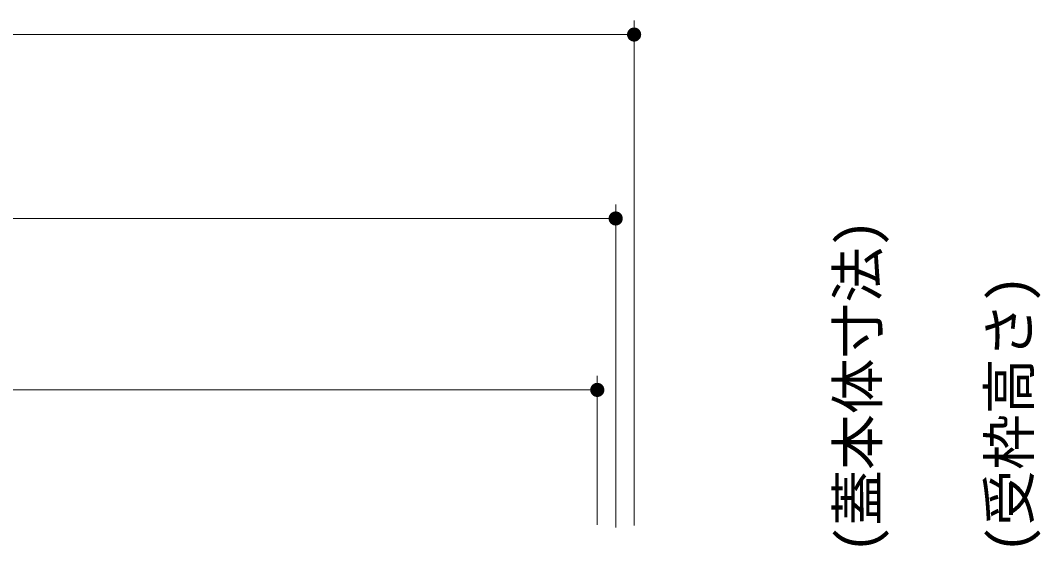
# Model space of a CAD drawing. Units: millimetres at full size, sheet at 1:5; details may follow other scales. Extents: x -1552 to 1963, y -1362 to 1348.
# Drawn here: x -482.4 to -122.1, y -558.6 to -373 of the extents above; entities that cross this region are included whole.
import ezdxf
from ezdxf.enums import TextEntityAlignment as Align

# ---------------------------------------------------------------- set-up
doc = ezdxf.new("R2010")
doc.units = ezdxf.units.MM
doc.header["$LTSCALE"] = 5
doc.layers.add('4-4', color=7, linetype='Continuous', lineweight=18)
doc.styles.add('ＭＳ ゴシック', font='')
doc.styles.get('ＭＳ ゴシック').set_extended_font_data('MS Gothic')

msp = doc.modelspace()

# ---------------------------------------------------------------- linework, layer by layer
at = {"layer": '4-4'}
for p, q in [((-265.701, -551.412), (-265.701, -372.976)), ((-965.701, -377.976), (-265.701, -377.976)), ((-272.201, -552.212), (-272.201, -437.976)), ((-959.201, -442.976), (-272.201, -442.976)), ((-278.701, -551.212), (-278.701, -498.549)), ((-952.701, -503.549), (-278.701, -503.549))]:
    msp.add_line(p, q, dxfattribs=at)
for points in [[(-265.701, -377.976), (-268.201, -377.976), (-268.182, -377.663)], [(-265.701, -377.976), (-268.182, -378.289), (-268.201, -377.976)], [(-265.701, -377.976), (-268.182, -377.663), (-268.123, -377.354)], [(-265.701, -377.976), (-268.123, -378.598), (-268.182, -378.289)], [(-265.701, -377.976), (-268.123, -377.354), (-268.026, -377.056)], [(-265.701, -377.976), (-268.026, -378.896), (-268.123, -378.598)], [(-265.701, -377.976), (-268.026, -377.056), (-267.892, -376.772)], [(-265.701, -377.976), (-267.892, -379.18), (-268.026, -378.896)], [(-265.701, -377.976), (-267.892, -376.772), (-267.724, -376.506)], [(-265.701, -377.976), (-267.724, -379.445), (-267.892, -379.18)], [(-265.701, -377.976), (-267.724, -376.506), (-267.524, -376.265)], [(-265.701, -377.976), (-267.524, -379.687), (-267.724, -379.445)], [(-265.701, -377.976), (-267.524, -376.265), (-267.295, -376.05)], [(-265.701, -377.976), (-267.295, -379.902), (-267.524, -379.687)], [(-265.701, -377.976), (-267.295, -376.05), (-267.041, -375.865)], [(-265.701, -377.976), (-267.041, -380.087), (-267.295, -379.902)], [(-265.701, -377.976), (-267.041, -375.865), (-266.766, -375.714)], [(-265.701, -377.976), (-266.766, -380.238), (-267.041, -380.087)], [(-265.701, -377.976), (-266.766, -375.714), (-266.474, -375.598)], [(-265.701, -377.976), (-266.474, -380.354), (-266.766, -380.238)], [(-265.701, -377.976), (-266.474, -375.598), (-266.17, -375.52)], [(-265.701, -377.976), (-266.17, -380.432), (-266.474, -380.354)], [(-265.701, -377.976), (-266.17, -375.52), (-265.858, -375.481)], [(-265.701, -377.976), (-265.858, -380.471), (-266.17, -380.432)], [(-265.701, -377.976), (-265.858, -375.481), (-265.544, -375.481)], [(-265.701, -377.976), (-265.544, -380.471), (-265.858, -380.471)], [(-265.701, -377.976), (-265.544, -375.481), (-265.233, -375.52)], [(-265.701, -377.976), (-265.233, -375.52), (-264.929, -375.598)], [(-265.701, -377.976), (-264.929, -375.598), (-264.637, -375.714)], [(-265.701, -377.976), (-264.637, -375.714), (-264.362, -375.865)], [(-265.701, -377.976), (-264.362, -375.865), (-264.108, -376.05)], [(-265.701, -377.976), (-264.108, -376.05), (-263.879, -376.265)], [(-265.701, -377.976), (-263.879, -376.265), (-263.679, -376.506)], [(-265.701, -377.976), (-263.679, -376.506), (-263.511, -376.772)], [(-265.701, -377.976), (-263.511, -376.772), (-263.377, -377.056)], [(-265.701, -377.976), (-263.377, -377.056), (-263.28, -377.354)], [(-265.701, -377.976), (-263.28, -377.354), (-263.221, -377.663)], [(-265.701, -377.976), (-263.221, -377.663), (-263.201, -377.976)], [(-265.701, -377.976), (-265.233, -380.432), (-265.544, -380.471)], [(-265.701, -377.976), (-264.929, -380.354), (-265.233, -380.432)], [(-265.701, -377.976), (-264.637, -380.238), (-264.929, -380.354)], [(-265.701, -377.976), (-264.362, -380.087), (-264.637, -380.238)], [(-265.701, -377.976), (-264.108, -379.902), (-264.362, -380.087)], [(-265.701, -377.976), (-263.879, -379.687), (-264.108, -379.902)], [(-265.701, -377.976), (-263.679, -379.445), (-263.879, -379.687)], [(-265.701, -377.976), (-263.511, -379.18), (-263.679, -379.445)], [(-265.701, -377.976), (-263.377, -378.896), (-263.511, -379.18)], [(-265.701, -377.976), (-263.28, -378.598), (-263.377, -378.896)], [(-265.701, -377.976), (-263.221, -378.289), (-263.28, -378.598)], [(-265.701, -377.976), (-263.201, -377.976), (-263.221, -378.289)], [(-272.201, -442.976), (-274.701, -442.976), (-274.682, -442.663)], [(-272.201, -442.976), (-274.682, -443.289), (-274.701, -442.976)], [(-272.201, -442.976), (-274.682, -442.663), (-274.623, -442.354)], [(-272.201, -442.976), (-274.623, -443.598), (-274.682, -443.289)], [(-272.201, -442.976), (-274.623, -442.354), (-274.526, -442.056)], [(-272.201, -442.976), (-274.526, -443.896), (-274.623, -443.598)], [(-272.201, -442.976), (-274.526, -442.056), (-274.392, -441.772)], [(-272.201, -442.976), (-274.392, -444.18), (-274.526, -443.896)], [(-272.201, -442.976), (-274.392, -441.772), (-274.224, -441.506)], [(-272.201, -442.976), (-274.224, -444.445), (-274.392, -444.18)], [(-272.201, -442.976), (-274.224, -441.506), (-274.024, -441.265)], [(-272.201, -442.976), (-274.024, -444.687), (-274.224, -444.445)], [(-272.201, -442.976), (-274.024, -441.265), (-273.795, -441.05)], [(-272.201, -442.976), (-273.795, -444.902), (-274.024, -444.687)], [(-272.201, -442.976), (-273.795, -441.05), (-273.541, -440.865)], [(-272.201, -442.976), (-273.541, -445.087), (-273.795, -444.902)], [(-272.201, -442.976), (-273.541, -440.865), (-273.266, -440.714)], [(-272.201, -442.976), (-273.266, -445.238), (-273.541, -445.087)], [(-272.201, -442.976), (-273.266, -440.714), (-272.974, -440.598)], [(-272.201, -442.976), (-272.974, -445.354), (-273.266, -445.238)], [(-272.201, -442.976), (-272.974, -440.598), (-272.67, -440.52)], [(-272.201, -442.976), (-272.67, -445.432), (-272.974, -445.354)], [(-272.201, -442.976), (-272.67, -440.52), (-272.358, -440.481)], [(-272.201, -442.976), (-272.358, -445.471), (-272.67, -445.432)], [(-272.201, -442.976), (-272.358, -440.481), (-272.044, -440.481)], [(-272.201, -442.976), (-272.044, -445.471), (-272.358, -445.471)], [(-272.201, -442.976), (-272.044, -440.481), (-271.733, -440.52)], [(-272.201, -442.976), (-271.733, -440.52), (-271.429, -440.598)], [(-272.201, -442.976), (-271.429, -440.598), (-271.137, -440.714)], [(-272.201, -442.976), (-271.137, -440.714), (-270.862, -440.865)], [(-272.201, -442.976), (-270.862, -440.865), (-270.608, -441.05)], [(-272.201, -442.976), (-270.608, -441.05), (-270.379, -441.265)], [(-272.201, -442.976), (-270.379, -441.265), (-270.179, -441.506)], [(-272.201, -442.976), (-270.179, -441.506), (-270.011, -441.772)], [(-272.201, -442.976), (-270.011, -441.772), (-269.877, -442.056)], [(-272.201, -442.976), (-269.877, -442.056), (-269.78, -442.354)], [(-272.201, -442.976), (-269.78, -442.354), (-269.721, -442.663)], [(-272.201, -442.976), (-269.721, -442.663), (-269.701, -442.976)], [(-272.201, -442.976), (-271.733, -445.432), (-272.044, -445.471)], [(-272.201, -442.976), (-271.429, -445.354), (-271.733, -445.432)], [(-272.201, -442.976), (-271.137, -445.238), (-271.429, -445.354)], [(-272.201, -442.976), (-270.862, -445.087), (-271.137, -445.238)], [(-272.201, -442.976), (-270.608, -444.902), (-270.862, -445.087)], [(-272.201, -442.976), (-270.379, -444.687), (-270.608, -444.902)], [(-272.201, -442.976), (-270.179, -444.445), (-270.379, -444.687)], [(-272.201, -442.976), (-270.011, -444.18), (-270.179, -444.445)], [(-272.201, -442.976), (-269.877, -443.896), (-270.011, -444.18)], [(-272.201, -442.976), (-269.78, -443.598), (-269.877, -443.896)], [(-272.201, -442.976), (-269.721, -443.289), (-269.78, -443.598)], [(-272.201, -442.976), (-269.701, -442.976), (-269.721, -443.289)], [(-278.701, -503.549), (-281.201, -503.549), (-281.182, -503.236)], [(-278.701, -503.549), (-281.182, -503.863), (-281.201, -503.549)], [(-278.701, -503.549), (-281.182, -503.236), (-281.123, -502.928)], [(-278.701, -503.549), (-281.123, -504.171), (-281.182, -503.863)], [(-278.701, -503.549), (-281.123, -502.928), (-281.026, -502.629)], [(-278.701, -503.549), (-281.026, -504.47), (-281.123, -504.171)], [(-278.701, -503.549), (-281.026, -502.629), (-280.892, -502.345)], [(-278.701, -503.549), (-280.892, -504.754), (-281.026, -504.47)], [(-278.701, -503.549), (-280.892, -502.345), (-280.724, -502.08)], [(-278.701, -503.549), (-280.724, -505.019), (-280.892, -504.754)], [(-278.701, -503.549), (-280.724, -502.08), (-280.524, -501.838)], [(-278.701, -503.549), (-280.524, -505.261), (-280.724, -505.019)], [(-278.701, -503.549), (-280.524, -501.838), (-280.295, -501.623)], [(-278.701, -503.549), (-280.295, -505.476), (-280.524, -505.261)], [(-278.701, -503.549), (-280.295, -501.623), (-280.041, -501.439)], [(-278.701, -503.549), (-280.041, -505.66), (-280.295, -505.476)], [(-278.701, -503.549), (-280.041, -501.439), (-279.766, -501.287)], [(-278.701, -503.549), (-279.766, -505.811), (-280.041, -505.66)], [(-278.701, -503.549), (-279.766, -501.287), (-279.474, -501.172)], [(-278.701, -503.549), (-279.474, -505.927), (-279.766, -505.811)], [(-278.701, -503.549), (-279.474, -501.172), (-279.17, -501.094)], [(-278.701, -503.549), (-279.17, -506.005), (-279.474, -505.927)], [(-278.701, -503.549), (-279.17, -501.094), (-278.858, -501.054)], [(-278.701, -503.549), (-278.858, -506.044), (-279.17, -506.005)], [(-278.701, -503.549), (-278.858, -501.054), (-278.544, -501.054)], [(-278.701, -503.549), (-278.544, -506.044), (-278.858, -506.044)], [(-278.701, -503.549), (-278.544, -501.054), (-278.233, -501.094)], [(-278.701, -503.549), (-278.233, -501.094), (-277.929, -501.172)], [(-278.701, -503.549), (-277.929, -501.172), (-277.637, -501.287)], [(-278.701, -503.549), (-277.637, -501.287), (-277.362, -501.439)], [(-278.701, -503.549), (-277.362, -501.439), (-277.108, -501.623)], [(-278.701, -503.549), (-277.108, -501.623), (-276.879, -501.838)], [(-278.701, -503.549), (-276.879, -501.838), (-276.679, -502.08)], [(-278.701, -503.549), (-276.679, -502.08), (-276.511, -502.345)], [(-278.701, -503.549), (-276.511, -502.345), (-276.377, -502.629)], [(-278.701, -503.549), (-276.377, -502.629), (-276.28, -502.928)], [(-278.701, -503.549), (-276.28, -502.928), (-276.221, -503.236)], [(-278.701, -503.549), (-276.221, -503.236), (-276.201, -503.549)], [(-278.701, -503.549), (-278.233, -506.005), (-278.544, -506.044)], [(-278.701, -503.549), (-277.929, -505.927), (-278.233, -506.005)], [(-278.701, -503.549), (-277.637, -505.811), (-277.929, -505.927)], [(-278.701, -503.549), (-277.362, -505.66), (-277.637, -505.811)], [(-278.701, -503.549), (-277.108, -505.476), (-277.362, -505.66)], [(-278.701, -503.549), (-276.879, -505.261), (-277.108, -505.476)], [(-278.701, -503.549), (-276.679, -505.019), (-276.879, -505.261)], [(-278.701, -503.549), (-276.511, -504.754), (-276.679, -505.019)], [(-278.701, -503.549), (-276.377, -504.47), (-276.511, -504.754)], [(-278.701, -503.549), (-276.28, -504.171), (-276.377, -504.47)], [(-278.701, -503.549), (-276.221, -503.863), (-276.28, -504.171)], [(-278.701, -503.549), (-276.201, -503.549), (-276.221, -503.863)]]:
    msp.add_solid(points, dxfattribs=at)

# ---------------------------------------------------------------- texts
at = {"layer": '4-4', "color": 2, "style": 'ＭＳ ゴシック'}
for s, p in [('(蓋本体寸法)', (-175.222, -561.343)), ('(受枠高さ)', (-121.658, -561.343))]:
    msp.add_text(s, height=14.44, rotation=90, dxfattribs=at).set_placement(p, align=Align.BOTTOM_LEFT)

doc.saveas('drawing.dxf')
